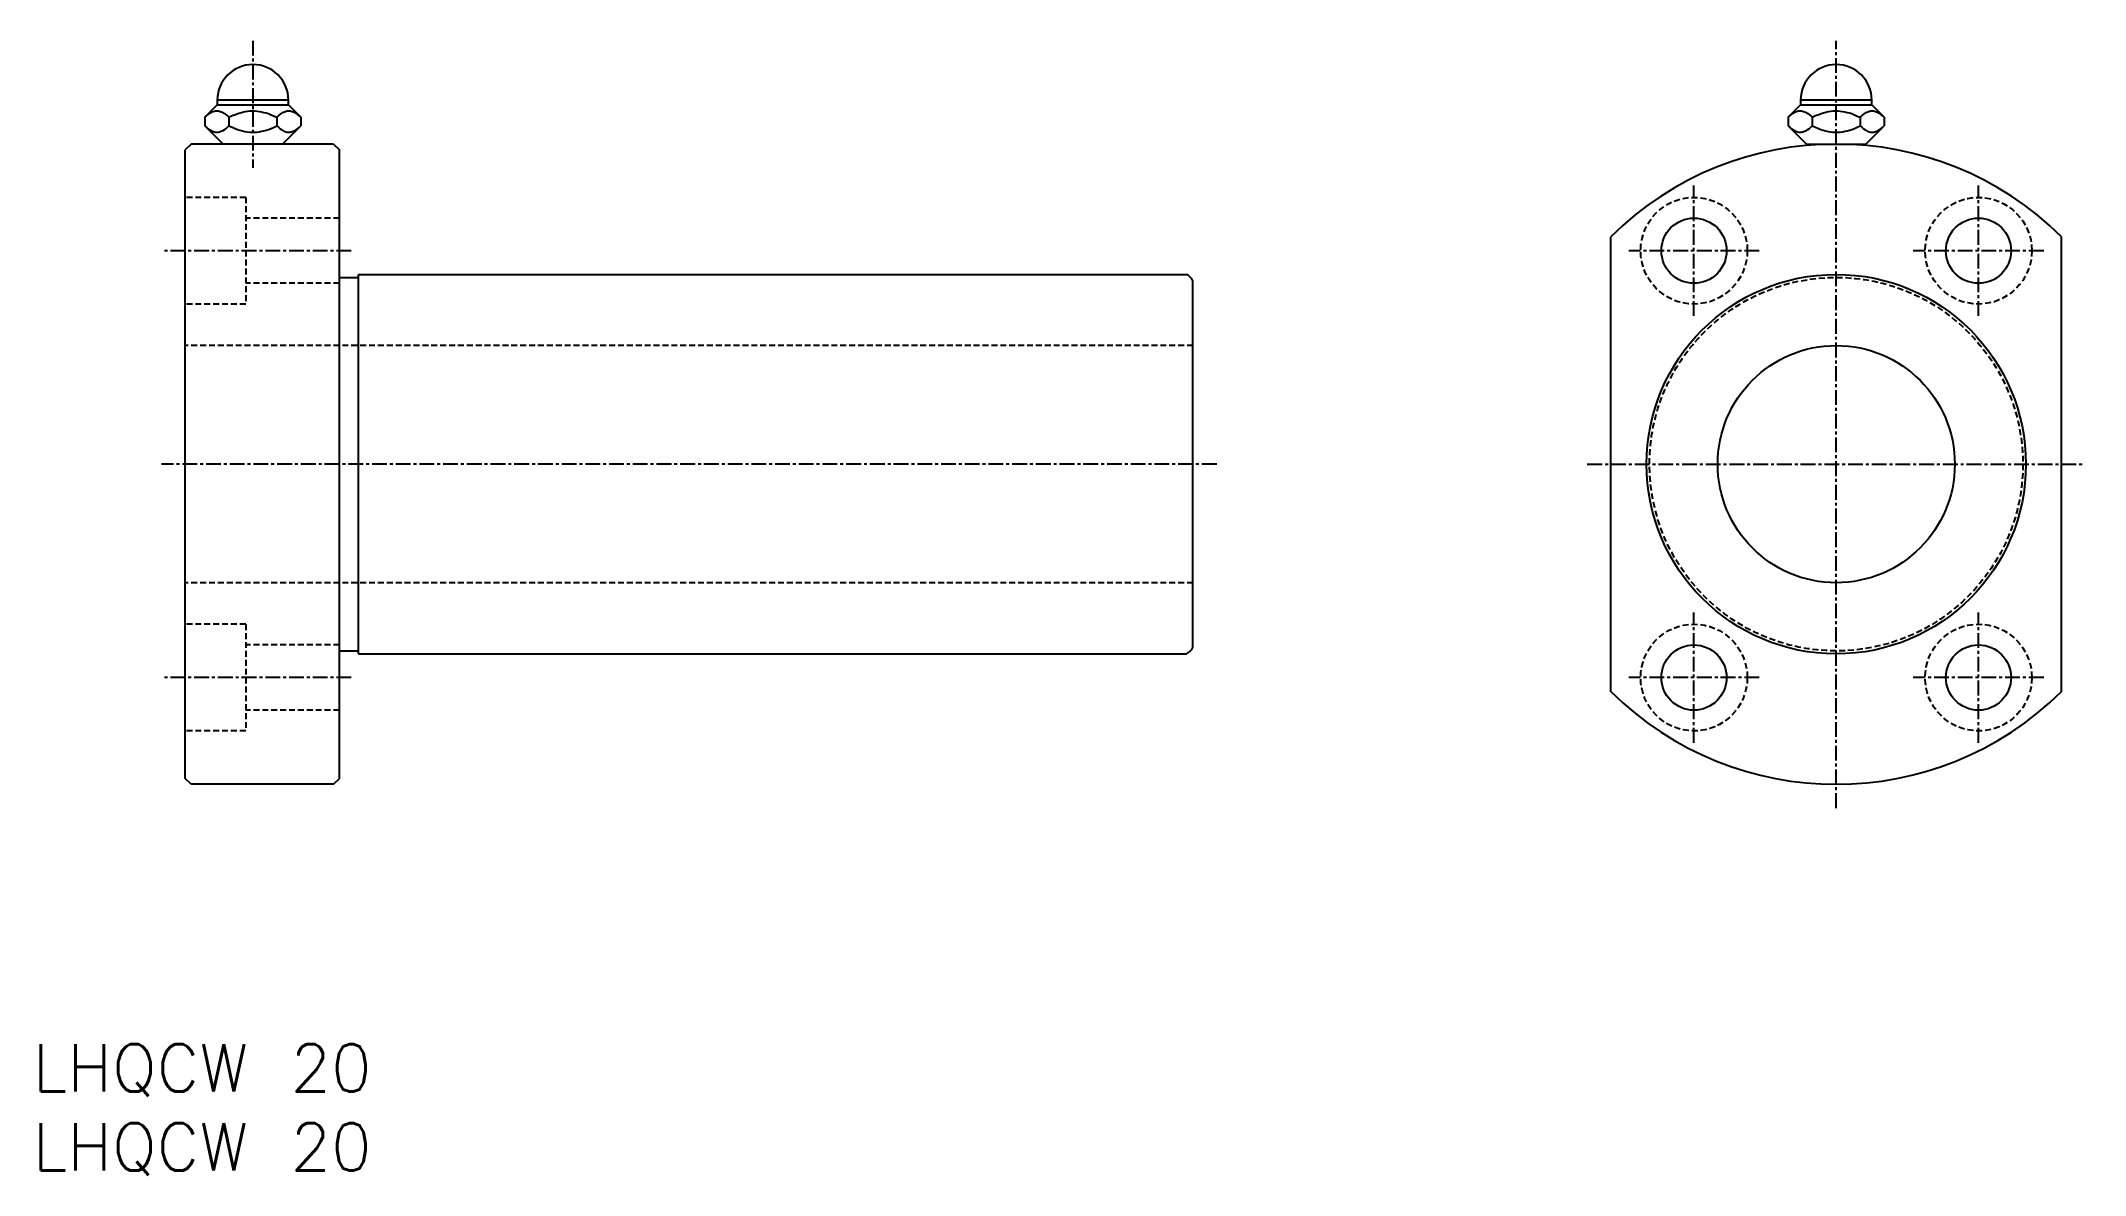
# Model space of a CAD drawing. Extents: x 1081 to 1253, y -171 to -75.
import ezdxf

# ---------------------------------------------------------------- set-up
doc = ezdxf.new("R2010")
doc.units = 0
doc.linetypes.add('CENTER', pattern=[2, 1.25, -0.25, 0.25, -0.25])
doc.linetypes.add('DASHED', pattern=[0.75, 0.5, -0.25])
doc.layers.get('0').update_dxf_attribs({"linetype": 'CONTINUOUS'})
doc.layers.add('CENTER', color=1, linetype='CENTER')
doc.styles.get("Standard").update_dxf_attribs({"font": 'txt.shx', "bigfont": 'bigfont.shx'})

msp = doc.modelspace()

# ---------------------------------------------------------------- linework, layer by layer
at = {"color": 7, "linetype": 'CONTINUOUS'}
for p, q in [((1095.7, -80.43), (1094.66, -81.48)), ((1095.17, -81.07), (1095.26, -81.03)), ((1095.26, -81.03), (1095.35, -80.99)), ((1095.35, -80.99), (1095.45, -80.96)), ((1095.45, -80.96), (1095.54, -80.94)), ((1095.54, -80.94), (1095.62, -80.94)), ((1095.62, -80.94), (1095.7, -80.94)), ((1101.7, -80.03), (1095.7, -80.03)), ((1101.7, -80.03), (1095.7, -80.03)), ((1095.7, -80.03), (1095.7, -80.43)), ((1095.7, -80.43), (1101.7, -80.43)), ((1095.7, -80.94), (1095.78, -80.94)), ((1095.78, -80.94), (1095.87, -80.96)), ((1095.87, -80.96), (1095.95, -80.98)), ((1095.95, -80.98), (1096.03, -81.01)), ((1096.03, -81.01), (1096.11, -81.05)), ((1096.11, -81.05), (1096.19, -81.09)), ((1097.63, -81.09), (1097.83, -81.04)), ((1097.83, -81.04), (1098.04, -81)), ((1098.04, -81), (1098.24, -80.96)), ((1098.24, -80.96), (1098.45, -80.94)), ((1098.45, -80.94), (1098.65, -80.93)), ((1098.65, -80.93), (1098.85, -80.94)), ((1098.85, -80.94), (1099.05, -80.95)), ((1099.05, -80.95), (1099.25, -80.98)), ((1099.25, -80.98), (1099.44, -81.01)), ((1099.44, -81.01), (1099.63, -81.06)), ((1101.22, -81.08), (1101.29, -81.04)), ((1101.29, -81.04), (1101.37, -81.01)), ((1101.37, -81.01), (1101.45, -80.98)), ((1101.45, -80.98), (1101.52, -80.96)), ((1101.52, -80.96), (1101.6, -80.94)), ((1101.6, -80.94), (1101.68, -80.94)), ((1101.68, -80.94), (1101.77, -80.93)), ((1101.7, -80.43), (1101.7, -80.03)), ((1102.74, -81.48), (1101.7, -80.43)), ((1101.77, -80.93), (1101.85, -80.94)), ((1101.85, -80.94), (1101.93, -80.96)), ((1101.93, -80.96), (1102.01, -80.98)), ((1102.01, -80.98), (1102.09, -81.01)), ((1102.09, -81.01), (1102.17, -81.05)), ((1102.17, -81.05), (1102.26, -81.09)), ((1229.26, -80.43), (1228.21, -81.48)), ((1228.73, -81.07), (1228.82, -81.03)), ((1228.82, -81.03), (1228.91, -80.99)), ((1228.91, -80.99), (1229, -80.96)), ((1229, -80.96), (1229.1, -80.94)), ((1229.1, -80.94), (1229.18, -80.94)), ((1229.18, -80.94), (1229.26, -80.94)), ((1235.26, -80.03), (1229.26, -80.03)), ((1235.26, -80.03), (1229.26, -80.03)), ((1229.26, -80.03), (1229.26, -80.43)), ((1229.26, -80.43), (1235.26, -80.43)), ((1229.26, -80.94), (1229.34, -80.94)), ((1229.34, -80.94), (1229.42, -80.96)), ((1229.42, -80.96), (1229.5, -80.98)), ((1229.5, -80.98), (1229.59, -81.01)), ((1229.59, -81.01), (1229.67, -81.05)), ((1229.67, -81.05), (1229.75, -81.09)), ((1231.19, -81.09), (1231.39, -81.04)), ((1231.39, -81.04), (1231.59, -81)), ((1231.59, -81), (1231.8, -80.96)), ((1231.8, -80.96), (1232, -80.94)), ((1232, -80.94), (1232.21, -80.93)), ((1232.21, -80.93), (1232.41, -80.94)), ((1232.41, -80.94), (1232.6, -80.95)), ((1232.6, -80.95), (1232.8, -80.98)), ((1232.8, -80.98), (1233, -81.01)), ((1233, -81.01), (1233.19, -81.06)), ((1234.77, -81.08), (1234.85, -81.04)), ((1234.85, -81.04), (1234.92, -81.01)), ((1234.92, -81.01), (1235, -80.98)), ((1235, -80.98), (1235.08, -80.96)), ((1235.08, -80.96), (1235.16, -80.94)), ((1235.16, -80.94), (1235.24, -80.94)), ((1235.24, -80.94), (1235.32, -80.93)), ((1235.26, -80.43), (1235.26, -80.03)), ((1236.3, -81.48), (1235.26, -80.43)), ((1235.32, -80.93), (1235.4, -80.94)), ((1235.4, -80.94), (1235.48, -80.96)), ((1235.48, -80.96), (1235.57, -80.98)), ((1235.57, -80.98), (1235.65, -81.01)), ((1235.65, -81.01), (1235.73, -81.05)), ((1235.73, -81.05), (1235.81, -81.09)), ((1094.66, -81.48), (1094.8, -81.35)), ((1094.66, -81.48), (1094.66, -82.19)), ((1094.66, -82.19), (1094.8, -82.32)), ((1094.66, -82.19), (1096.2, -83.73)), ((1094.8, -81.35), (1094.94, -81.23)), ((1094.8, -82.32), (1094.94, -82.44)), ((1094.94, -81.23), (1095.08, -81.13)), ((1094.94, -82.44), (1095.08, -82.54)), ((1095.08, -81.13), (1095.17, -81.07)), ((1095.08, -82.54), (1095.17, -82.59)), ((1095.17, -82.59), (1095.26, -82.64)), ((1095.26, -82.64), (1095.35, -82.68)), ((1095.35, -82.68), (1095.45, -82.71)), ((1095.45, -82.71), (1095.54, -82.73)), ((1095.54, -82.73), (1095.62, -82.73)), ((1095.62, -82.73), (1095.7, -82.73)), ((1095.7, -82.73), (1095.78, -82.73)), ((1095.78, -82.73), (1095.87, -82.71)), ((1095.87, -82.71), (1095.95, -82.69)), ((1095.95, -82.69), (1096.03, -82.66)), ((1096.03, -82.66), (1096.11, -82.62)), ((1096.11, -82.62), (1096.19, -82.58)), ((1096.19, -81.09), (1096.32, -81.17)), ((1096.19, -82.58), (1096.32, -82.5)), ((1096.32, -81.17), (1096.44, -81.26)), ((1096.32, -82.5), (1096.44, -82.41)), ((1096.44, -81.26), (1096.56, -81.36)), ((1096.44, -82.41), (1096.56, -82.31)), ((1096.56, -81.36), (1096.68, -81.48)), ((1096.56, -82.31), (1096.68, -82.19)), ((1096.68, -81.48), (1096.96, -81.34)), ((1096.68, -81.48), (1096.68, -82.19)), ((1096.68, -82.19), (1096.94, -82.32)), ((1096.94, -82.32), (1097.21, -82.43)), ((1096.96, -81.34), (1097.24, -81.23)), ((1097.21, -82.43), (1097.41, -82.5)), ((1097.24, -81.23), (1097.44, -81.16)), ((1097.41, -82.5), (1097.61, -82.57)), ((1097.44, -81.16), (1097.63, -81.09)), ((1097.61, -82.57), (1097.81, -82.62)), ((1097.81, -82.62), (1098.01, -82.67)), ((1098.01, -82.67), (1098.22, -82.7)), ((1098.22, -82.7), (1098.43, -82.72)), ((1098.43, -82.72), (1098.64, -82.73)), ((1098.64, -82.73), (1098.84, -82.73)), ((1098.84, -82.73), (1099.03, -82.72)), ((1099.03, -82.72), (1099.23, -82.69)), ((1099.23, -82.69), (1099.43, -82.66)), ((1099.43, -82.66), (1099.63, -82.61)), ((1099.63, -81.06), (1099.83, -81.11)), ((1099.63, -82.61), (1099.82, -82.56)), ((1099.82, -82.56), (1100.01, -82.5)), ((1099.83, -81.11), (1100.01, -81.17)), ((1100.01, -81.17), (1100.25, -81.26)), ((1100.01, -82.5), (1100.25, -82.41)), ((1100.25, -81.26), (1100.49, -81.37)), ((1100.25, -82.41), (1100.49, -82.3)), ((1100.49, -81.37), (1100.72, -81.48)), ((1100.49, -82.3), (1100.72, -82.19)), ((1100.72, -81.48), (1100.82, -81.38)), ((1100.72, -81.48), (1100.72, -82.19)), ((1100.72, -82.19), (1100.86, -82.32)), ((1100.82, -81.38), (1100.93, -81.29)), ((1100.86, -82.32), (1101, -82.44)), ((1100.93, -81.29), (1101.03, -81.2)), ((1101, -82.44), (1101.14, -82.54)), ((1101.03, -81.2), (1101.14, -81.13)), ((1101.14, -81.13), (1101.22, -81.08)), ((1101.14, -82.54), (1101.23, -82.59)), ((1101.2, -83.73), (1102.74, -82.19)), ((1101.23, -82.59), (1101.32, -82.64)), ((1101.32, -82.64), (1101.42, -82.68)), ((1101.42, -82.68), (1101.51, -82.71)), ((1101.51, -82.71), (1101.6, -82.73)), ((1101.6, -82.73), (1101.68, -82.73)), ((1101.68, -82.73), (1101.77, -82.73)), ((1101.77, -82.73), (1101.85, -82.73)), ((1101.85, -82.73), (1101.93, -82.71)), ((1101.93, -82.71), (1102.01, -82.69)), ((1102.01, -82.69), (1102.09, -82.66)), ((1102.09, -82.66), (1102.17, -82.62)), ((1102.17, -82.62), (1102.26, -82.58)), ((1102.26, -81.09), (1102.32, -81.13)), ((1102.26, -82.58), (1102.38, -82.5)), ((1102.32, -81.13), (1102.38, -81.17)), ((1102.38, -81.17), (1102.5, -81.26)), ((1102.38, -82.5), (1102.5, -82.41)), ((1102.5, -81.26), (1102.62, -81.36)), ((1102.5, -82.41), (1102.62, -82.31)), ((1102.62, -81.36), (1102.74, -81.48)), ((1102.62, -82.31), (1102.74, -82.19)), ((1102.74, -81.48), (1102.74, -82.19)), ((1228.21, -81.48), (1228.35, -81.35)), ((1228.21, -81.48), (1228.21, -82.19)), ((1228.21, -82.19), (1228.35, -82.32)), ((1228.21, -82.19), (1229.76, -83.73)), ((1228.35, -81.35), (1228.49, -81.23)), ((1228.35, -82.32), (1228.49, -82.44)), ((1228.49, -81.23), (1228.63, -81.13)), ((1228.49, -82.44), (1228.63, -82.54)), ((1228.63, -81.13), (1228.73, -81.07)), ((1228.63, -82.54), (1228.73, -82.59)), ((1228.73, -82.59), (1228.82, -82.64)), ((1228.82, -82.64), (1228.91, -82.68)), ((1228.91, -82.68), (1229, -82.71)), ((1229, -82.71), (1229.1, -82.73)), ((1229.1, -82.73), (1229.18, -82.73)), ((1229.18, -82.73), (1229.26, -82.73)), ((1229.26, -82.73), (1229.34, -82.73)), ((1229.34, -82.73), (1229.42, -82.71)), ((1229.42, -82.71), (1229.5, -82.69)), ((1229.5, -82.69), (1229.59, -82.66)), ((1229.59, -82.66), (1229.67, -82.62)), ((1229.67, -82.62), (1229.75, -82.58)), ((1229.75, -81.09), (1229.87, -81.17)), ((1229.75, -82.58), (1229.87, -82.5)), ((1229.87, -81.17), (1230, -81.26)), ((1229.87, -82.5), (1230, -82.41)), ((1230, -81.26), (1230.12, -81.36)), ((1230, -82.41), (1230.12, -82.31)), ((1230.12, -81.36), (1230.23, -81.48)), ((1230.12, -82.31), (1230.23, -82.19)), ((1230.23, -81.48), (1230.51, -81.34)), ((1230.23, -81.48), (1230.23, -82.19)), ((1230.23, -82.19), (1230.5, -82.32)), ((1230.5, -82.32), (1230.77, -82.43)), ((1230.51, -81.34), (1230.8, -81.23)), ((1230.77, -82.43), (1230.96, -82.5)), ((1230.8, -81.23), (1230.99, -81.16)), ((1230.96, -82.5), (1231.16, -82.57)), ((1230.99, -81.16), (1231.19, -81.09)), ((1231.16, -82.57), (1231.36, -82.62)), ((1231.36, -82.62), (1231.57, -82.67)), ((1231.57, -82.67), (1231.78, -82.7)), ((1231.78, -82.7), (1231.98, -82.72)), ((1231.98, -82.72), (1232.19, -82.73)), ((1232.19, -82.73), (1232.39, -82.73)), ((1232.39, -82.73), (1232.59, -82.72)), ((1232.59, -82.72), (1232.79, -82.69)), ((1232.79, -82.69), (1232.99, -82.66)), ((1232.99, -82.66), (1233.18, -82.61)), ((1233.18, -82.61), (1233.38, -82.56)), ((1233.19, -81.06), (1233.38, -81.11)), ((1233.38, -81.11), (1233.57, -81.17)), ((1233.38, -82.56), (1233.57, -82.5)), ((1233.57, -81.17), (1233.81, -81.26)), ((1233.57, -82.5), (1233.81, -82.41)), ((1233.81, -81.26), (1234.04, -81.37)), ((1233.81, -82.41), (1234.04, -82.3)), ((1234.04, -81.37), (1234.28, -81.48)), ((1234.04, -82.3), (1234.28, -82.19)), ((1234.28, -81.48), (1234.38, -81.38)), ((1234.28, -81.48), (1234.28, -82.19)), ((1234.28, -82.19), (1234.41, -82.32)), ((1234.38, -81.38), (1234.48, -81.29)), ((1234.41, -82.32), (1234.55, -82.44)), ((1234.48, -81.29), (1234.59, -81.2)), ((1234.55, -82.44), (1234.7, -82.54)), ((1234.59, -81.2), (1234.7, -81.13)), ((1234.7, -81.13), (1234.77, -81.08)), ((1234.7, -82.54), (1234.79, -82.59)), ((1234.76, -83.73), (1236.3, -82.19)), ((1234.79, -82.59), (1234.88, -82.64)), ((1234.88, -82.64), (1234.97, -82.68)), ((1234.97, -82.68), (1235.07, -82.71)), ((1235.07, -82.71), (1235.16, -82.73)), ((1235.16, -82.73), (1235.24, -82.73)), ((1235.24, -82.73), (1235.32, -82.73)), ((1235.32, -82.73), (1235.4, -82.73)), ((1235.4, -82.73), (1235.48, -82.71)), ((1235.48, -82.71), (1235.57, -82.69)), ((1235.57, -82.69), (1235.65, -82.66)), ((1235.65, -82.66), (1235.73, -82.62)), ((1235.73, -82.62), (1235.81, -82.58)), ((1235.81, -81.09), (1235.87, -81.13)), ((1235.81, -82.58), (1235.94, -82.5)), ((1235.87, -81.13), (1235.94, -81.17)), ((1235.94, -81.17), (1236.06, -81.26)), ((1235.94, -82.5), (1236.06, -82.41)), ((1236.06, -81.26), (1236.18, -81.36)), ((1236.06, -82.41), (1236.18, -82.31)), ((1236.18, -81.36), (1236.3, -81.48)), ((1236.18, -82.31), (1236.3, -82.19)), ((1236.3, -81.48), (1236.3, -82.19)), ((1093.5, -83.73), (1093, -84.23)), ((1093, -137.23), (1093, -84.23)), ((1105.5, -83.73), (1093.5, -83.73)), ((1105.5, -83.73), (1106, -84.23)), ((1106, -137.23), (1106, -84.23)), ((1229.76, -83.73), (1234.76, -83.73)), ((1229.76, -83.73), (1229.76, -83.85)), ((1230.16, -83.73), (1230.16, -83.82)), ((1234.36, -83.73), (1234.36, -83.82)), ((1234.76, -83.85), (1234.76, -83.73)), ((1213.26, -129.92), (1213.26, -91.55)), ((1251.26, -129.92), (1251.26, -91.55)), ((1107.6, -94.73), (1177.46, -94.73)), ((1107.6, -126.73), (1107.6, -94.73)), ((1106, -94.98), (1107.6, -94.98)), ((1178, -126.19), (1178, -95.28)), ((1106, -126.48), (1107.6, -126.48)), ((1107.6, -126.73), (1177.46, -126.73)), ((1123.62, -126.73), (1123.62, -126.73)), ((1141.25, -126.73), (1141.25, -126.73)), ((1093.5, -137.73), (1093, -137.23)), ((1105.5, -137.73), (1093.5, -137.73)), ((1105.5, -137.73), (1106, -137.23))]:
    msp.add_line(p, q, dxfattribs=at)
at = {"color": 3, "linetype": 'DASHED'}
for p, q in [((1098.1, -88.23), (1093, -88.23)), ((1098.1, -88.23), (1098.1, -97.23)), ((1106, -89.98), (1098.1, -89.98)), ((1106, -95.48), (1098.1, -95.48)), ((1098.1, -97.23), (1093, -97.23)), ((1178, -100.73), (1093, -100.73)), ((1178, -120.73), (1093, -120.73)), ((1098.1, -124.23), (1093, -124.23)), ((1098.1, -124.23), (1098.1, -133.23)), ((1106, -125.98), (1098.1, -125.98)), ((1106, -131.48), (1098.1, -131.48)), ((1098.1, -133.23), (1093, -133.23))]:
    msp.add_line(p, q, dxfattribs=at)
for centre, radius in [((1220.26, -92.73), 4.5), ((1244.26, -92.73), 4.5), ((1232.26, -110.73), 15.75), ((1220.26, -128.73), 4.5), ((1244.26, -128.73), 4.5)]:
    msp.add_circle(centre, radius, dxfattribs=at)
at = {"color": 7, "linetype": 'CONTINUOUS'}
for centre, radius in [((1220.26, -92.73), 2.75), ((1244.26, -92.73), 2.75), ((1232.26, -110.73), 16), ((1232.26, -110.73), 10), ((1220.26, -128.73), 2.75), ((1244.26, -128.73), 2.75)]:
    msp.add_circle(centre, radius, dxfattribs=at)
for centre, radius, start, end in [((1098.7, -80.03), 3, 0, 180), ((1232.26, -80.03), 3, 0, 180), ((1232.26, -110.73), 27, 45.2751, 134.7249), ((1176.85, -95.88), 1.3, 27.7958, 62.2042), ((1176.85, -125.58), 1.3, 297.7958, 332.2042), ((1232.26, -110.73), 27, 225.2751, 314.7249)]:
    msp.add_arc(centre, radius, start, end, dxfattribs=at)
at = {"layer": 'CENTER', "color": 1, "linetype": 'CENTER'}
for p, q in [((1098.7, -75.03), (1098.7, -85.73)), ((1232.26, -139.73), (1232.26, -75.03)), ((1220.26, -98.23), (1220.26, -87.23)), ((1244.26, -98.23), (1244.26, -87.23)), ((1107, -92.73), (1091, -92.73)), ((1225.76, -92.73), (1214.76, -92.73)), ((1249.76, -92.73), (1238.76, -92.73)), ((1180, -110.73), (1091, -110.73)), ((1211.26, -110.73), (1253.26, -110.73)), ((1220.26, -134.23), (1220.26, -123.23)), ((1244.26, -134.23), (1244.26, -123.23)), ((1107, -128.73), (1091, -128.73)), ((1225.76, -128.73), (1214.76, -128.73)), ((1249.76, -128.73), (1238.76, -128.73))]:
    msp.add_line(p, q, dxfattribs=at)

# ---------------------------------------------------------------- texts
at = {"color": 7, "linetype": 'CONTINUOUS'}
for p in [(1080.13, -163.65), (1080.13, -170.31)]:
    msp.add_text('LHQCW 20', height=4, dxfattribs=at).set_placement(p)

doc.saveas('drawing.dxf')
